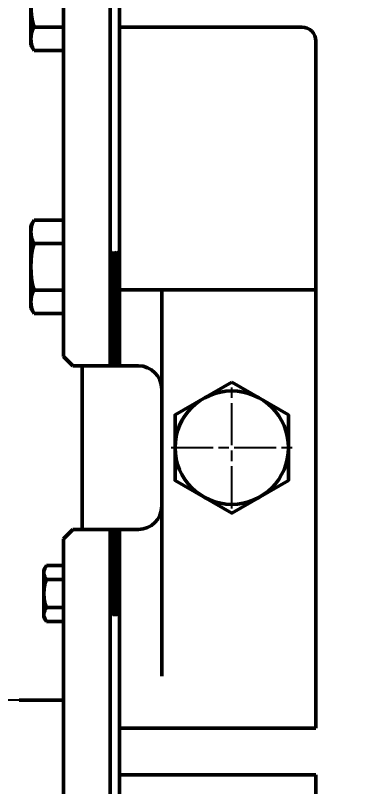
# Model space of a CAD drawing. Header units: millimetres. Extents: x -2161 to -582, y -4625 to -3434.
# Drawn here: x -1746.7 to -1722.4, y -4583.1 to -4528.1 of the extents above; entities that cross this region are included whole.
import ezdxf

# ---------------------------------------------------------------- set-up
doc = ezdxf.new("R2010")
doc.units = ezdxf.units.MM
doc.header["$LTSCALE"] = 0.5
doc.linetypes.add('AM_ISO08W050', pattern=[18, 12, -1.5, 3, -1.5])
doc.linetypes.add('AM_ISO08W050x2', pattern=[9, 6, -0.75, 1.5, -0.75])
for name, color, linetype, lineweight in [('AM_0', 7, 'Continuous', 50), ('AM_7', 4, 'AM_ISO08W050', 25), ('nét đậm', 7, 'Continuous', 50)]:
    doc.layers.add(name, color=color, linetype=linetype, lineweight=lineweight)
doc.styles.add('MyTemplate', font='tcvn+7284-2003i.ttf', dxfattribs={"width": 0.8, "height": 3.5})
doc.dimstyles.new('Copy of MyTemplate', dxfattribs={"dimtxt": 3.5, "dimasz": 3.5, "dimexe": 1.5, "dimexo": 0, "dimtad": 1, "dimtoh": 1, "dimdec": 0, "dimlfac": 3.003, "dimdsep": 46, "dimtxsty": 'MyTemplate', "dimcen": 5, "dimclrd": 3, "dimclre": 3, "dimclrt": 1, "dimadec": 0, "dimazin": 0, "dimtfac": 1, "dimtdec": 0, "dimtmove": 0, "dimatfit": 3, "dimfxl": 1, "dimlwd": 25, "dimlwe": 25, "dimarcsym": 0})

# ---------------------------------------------------------------- blocks, each defined once
blk = doc.blocks.new('M10_dau_lu_long')
at = {"layer": 'AM_0'}
for p, q in [((3376.73, 3414.67), (3375.57, 3414)), ((3394.41, 3414.67), (3376.73, 3414.67)), ((3394.41, 3414.67), (3376.73, 3414.67)), ((3394.41, 3414.67), (3395.57, 3414)), ((3375.57, 3407.67), (3375.57, 3414)), ((3380.57, 3407.67), (3380.57, 3414)), ((3390.57, 3407.67), (3390.57, 3414)), ((3395.57, 3407.67), (3395.57, 3414)), ((3395.57, 3407.67), (3375.57, 3407.67))]:
    blk.add_line(p, q, dxfattribs=at)
for centre, radius, start, end in [((3378.07, 3409.67), 5, 60, 120), ((3385.57, 3395.67), 19, 74.7385, 105.2615), ((3393.07, 3409.67), 5, 60, 120)]:
    blk.add_arc(centre, radius, start, end, dxfattribs=at)
blk = doc.blocks.new('*D18')
at = {"layer": 'AM_0', "color": 3, "lineweight": 25, "transparency": 16777216}
for p, q in [((-1773.22, -4573.419), (-1773.22, -4569.919)), ((-1746.477, -4576.919), (-1774.72, -4576.919)), ((-1773.22, -4576.919), (-1773.22, -4584.219)), ((-1746.477, -4584.219), (-1774.72, -4584.219)), ((-1773.22, -4587.719), (-1773.22, -4591.219))]:
    blk.add_line(p, q, dxfattribs=at)
at = {"layer": 'AM_0', "color": 3, "transparency": 16777216}
for points in [[(-1773.804, -4573.419), (-1772.637, -4573.419), (-1773.22, -4576.919)], [(-1773.804, -4587.719), (-1772.637, -4587.719), (-1773.22, -4584.219)]]:
    blk.add_solid(points, dxfattribs=at)
at = {"layer": 'Defpoints', "color": 0, "transparency": 16777216}
for p in [(-1746.477, -4576.919), (-1773.22, -4584.219), (-1746.477, -4584.219)]:
    blk.add_point(p, dxfattribs=at)
at = {"layer": 'AM_0', "color": 1, "transparency": 16777216, "insert": (-1777.951, -4580.569), "char_height": 3.5, "attachment_point": 5, "rotation": 90, "style": 'MyTemplate'}
blk.add_mtext('%%c22{}{\\C2; \\SH7/k6;}', dxfattribs=at)

msp = doc.modelspace()

# ---------------------------------------------------------------- hatches: boundary and pattern name
at = {"layer": 'AM_7'}
h = msp.add_hatch(dxfattribs=at)
h.set_pattern_fill('ANSI37', color=256, scale=0.0333, angle=270)
h.set_pattern_definition([(315, (-1938.66305, -4445.79565), (0.074760632, 0.074760632), []), (45, (-1938.66305, -4445.79565), (-0.074760632, 0.074760632), [])])
h.paths.add_polyline_path([(-1739.984, -4501.481), (-1739.984, -4508.974), (-1739.318, -4508.974), (-1739.318, -4501.481)])
h.paths.add_polyline_path([(-1739.984, -4508.974), (-1739.984, -4509.64), (-1739.318, -4509.64), (-1739.318, -4508.974)])
h.paths.add_polyline_path([(-1739.984, -4545.604), (-1739.984, -4553.096), (-1739.318, -4553.096), (-1739.318, -4545.604)])
h.paths.add_polyline_path([(-1739.984, -4544.938), (-1739.984, -4545.604), (-1739.318, -4545.604), (-1739.318, -4544.938)])
h.paths.add_polyline_path([(-1739.984, -4590.892), (-1739.984, -4596.386), (-1739.318, -4596.386), (-1739.318, -4590.892)])
h.paths.add_polyline_path([(-1739.984, -4590.226), (-1739.984, -4590.892), (-1739.318, -4590.892), (-1739.318, -4590.226)])
h.paths.add_polyline_path([(-1739.984, -4564.751), (-1739.984, -4570.246), (-1739.318, -4570.246), (-1739.318, -4564.751)])
h.paths.add_polyline_path([(-1739.984, -4570.246), (-1739.984, -4570.912), (-1739.318, -4570.912), (-1739.318, -4570.246)])
h.paths.add_polyline_path([(-1682.042, -4590.226), (-1682.042, -4596.386), (-1681.376, -4596.386), (-1681.376, -4590.226)])
h.paths.add_polyline_path([(-1682.042, -4564.751), (-1682.042, -4570.912), (-1681.376, -4570.912), (-1681.376, -4564.751)])
h.paths.add_polyline_path([(-1682.042, -4501.481), (-1682.042, -4508.974), (-1681.376, -4508.974), (-1681.376, -4501.481)])
h.paths.add_polyline_path([(-1682.042, -4544.938), (-1682.042, -4545.604), (-1681.376, -4545.604), (-1681.376, -4544.938)])
h.paths.add_polyline_path([(-1682.042, -4545.604), (-1682.042, -4553.096), (-1681.376, -4553.096), (-1681.376, -4545.604)])

# ---------------------------------------------------------------- linework, layer by layer
msp.add_line((-1739.318, -4570.912), (-1739.318, -4564.751))
at = {"layer": 'AM_0'}
for p, q in [((-1739.318, -4501.481), (-1739.318, -4544.962)), ((-1743.314, -4552.43), (-1743.314, -4502.147)), ((-1739.984, -4553.096), (-1739.984, -4509.607)), ((-1739.318, -4511.565), (-1739.318, -4543.013)), ((-1739.318, -4511.565), (-1739.318, -4543.013)), ((-1739.318, -4528.956), (-1726.332, -4528.956)), ((-1725.332, -4529.956), (-1725.332, -4578.906)), ((-1739.318, -4544.938), (-1739.318, -4553.096)), ((-1739.318, -4544.938), (-1739.318, -4553.096)), ((-1736.321, -4547.681), (-1739.318, -4547.681)), ((-1736.321, -4554.761), (-1736.321, -4547.681)), ((-1736.321, -4547.681), (-1725.332, -4547.681)), ((-1742.648, -4553.096), (-1743.314, -4552.43)), ((-1742.648, -4553.096), (-1739.318, -4553.096)), ((-1741.982, -4564.751), (-1741.982, -4553.096)), ((-1739.318, -4553.096), (-1737.986, -4553.096)), ((-1736.321, -4554.761), (-1736.321, -4563.086)), ((-1736.321, -4563.086), (-1736.321, -4554.761)), ((-1736.321, -4563.086), (-1736.321, -4575.203)), ((-1742.648, -4564.751), (-1743.314, -4565.417)), ((-1742.648, -4564.751), (-1739.318, -4564.751)), ((-1739.984, -4564.751), (-1739.984, -4590.268)), ((-1739.318, -4564.751), (-1739.318, -4590.267)), ((-1739.318, -4564.751), (-1737.986, -4564.751)), ((-1743.314, -4584.731), (-1743.314, -4565.417)), ((-1743.314, -4565.417), (-1743.314, -4567.117)), ((-1746.477, -4576.919), (-1743.314, -4576.919)), ((-1739.318, -4578.906), (-1725.332, -4578.906)), ((-1739.318, -4582.239), (-1725.332, -4582.239)), ((-1725.332, -4582.239), (-1725.332, -4601.631))]:
    msp.add_line(p, q, dxfattribs=at)
msp.add_lwpolyline([(-1731.326, -4554.257), (-1735.367, -4556.591), (-1735.367, -4561.257), (-1731.326, -4563.591), (-1727.284, -4561.257), (-1727.284, -4556.591)], close=True, dxfattribs=at)
msp.add_circle((-1731.326, -4558.924), 4.041, dxfattribs=at)
for centre, radius, start, end in [((-1726.332, -4529.956), 1, 0, 90), ((-1737.986, -4554.761), 1.665, 0, 90), ((-1737.986, -4563.086), 1.665, 270, 0)]:
    msp.add_arc(centre, radius, start, end, dxfattribs=at)
at = {"layer": 'AM_7', "linetype": 'AM_ISO08W050x2'}
for p, q in [((-1731.326, -4563.255), (-1731.326, -4554.593)), ((-1735.657, -4558.924), (-1726.995, -4558.924))]:
    msp.add_line(p, q, dxfattribs=at)
at = {"layer": 'nét đậm'}
for p, q in [((-1744.543, -4567.326), (-1744.715, -4567.624)), ((-1744.543, -4567.326), (-1743.315, -4567.326)), ((-1744.715, -4571.029), (-1744.715, -4567.624)), ((-1744.543, -4568.326), (-1743.315, -4568.326)), ((-1744.543, -4570.326), (-1743.315, -4570.326)), ((-1744.543, -4571.326), (-1744.715, -4571.029)), ((-1744.543, -4571.326), (-1743.315, -4571.326))]:
    msp.add_line(p, q, dxfattribs=at)
for centre, radius, start, end in [((-1743.926, -4567.835), 0.789, 150, 218.4982), ((-1741.715, -4569.326), 3, 160.5288, 180), ((-1741.715, -4569.326), 3, 180, 199.4712), ((-1743.926, -4570.818), 0.789, 141.5018, 210)]:
    msp.add_arc(centre, radius, start, end, dxfattribs=at)

# ---------------------------------------------------------------- block references
at = {"layer": 'AM_0', "xscale": -0.333, "yscale": 0.333, "zscale": 0.333, "rotation": 90}
for p in [(-608.561, -3399.893), (-608.561, -3418.638)]:
    msp.add_blockref('M10_dau_lu_long', p, dxfattribs=at)

# ---------------------------------------------------------------- dimensions: what is measured, and where the dimension line sits
at = {"layer": 'AM_0'}
dim = msp.add_linear_dim(base=(-1773.22, -4584.219), p1=(-1746.477, -4576.919), p2=(-1746.477, -4584.219), angle=90, text='%%c<>{}{\\C2; \\SH7/k6;}', dimstyle='Copy of MyTemplate', override={"dimtdec": 3}, dxfattribs=at)
dim.commit()
dim.dimension.update_dxf_attribs({"geometry": '*D18', "text_midpoint": (-1773.22, -4580.569), "dimtype": 160})

doc.saveas('drawing.dxf')
